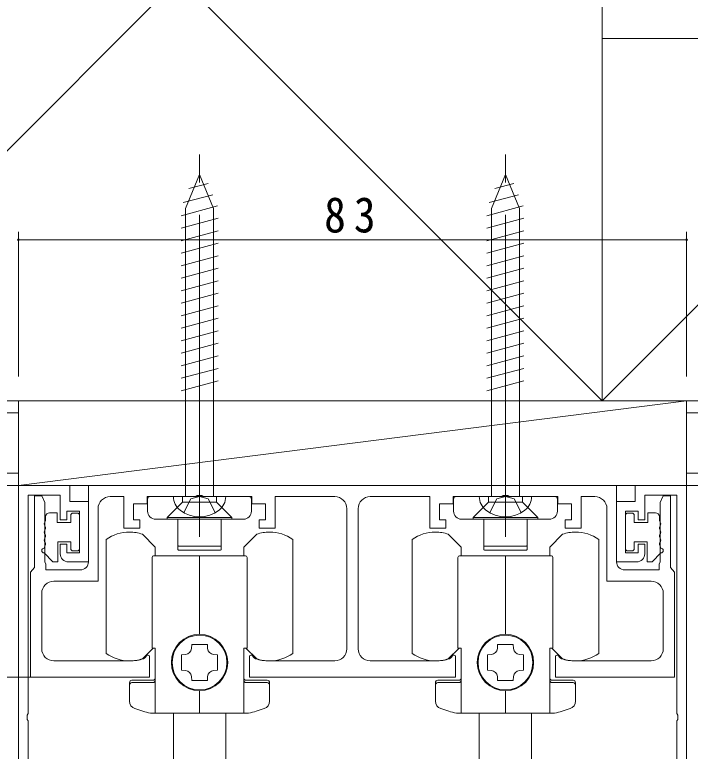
# Model space of a CAD drawing. Units: millimetres, scale not verified. Extents: x -497 to 493, y -796 to 797.
# Drawn here: x -344.6 to -260.6, y 565.6 to 657.1 of the extents above; entities that cross this region are included whole.
import ezdxf

# ---------------------------------------------------------------- set-up
doc = ezdxf.new("R2010")
doc.units = ezdxf.units.MM
doc.header["$LTSCALE"] = 4
doc.linetypes.add('USER1', pattern=[13, 10, -1, 1, -1])
doc.linetypes.add('USER3', pattern=[4, 3, -1])
for name, color, linetype, lineweight in [('0-3_YKK_D', 6, 'Continuous', 18), ('0-4_YKK_11', 7, 'Continuous', 18), ('0-7_YSS_K', 3, 'Continuous', 18), ('0-8_YKK_13', 4, 'Continuous', 18)]:
    doc.layers.add(name, color=color, linetype=linetype, lineweight=lineweight)
doc.styles.add('ＭＳ ゴシック', font='')
doc.styles.get('ＭＳ ゴシック').set_extended_font_data('MS Gothic')

msp = doc.modelspace()

# ---------------------------------------------------------------- linework, layer by layer
at = {"layer": '0-3_YKK_D'}
for p, q in [((-344.1, 612.151), (-344.1, 630.151)), ((-261.1, 612.151), (-261.1, 630.151)), ((-344.1, 629.151), (-261.1, 629.151)), ((-341.533, 574.851), (-367.1, 574.851))]:
    msp.add_line(p, q, dxfattribs=at)
for centre, start, end in [((-344.1, 629.151), 0, 180), ((-261.1, 629.151), 0, 180), ((-344.1, 629.151), 180, 0), ((-261.1, 629.151), 180, 0)]:
    msp.add_arc(centre, 0.106, start, end, dxfattribs=at)
at = {"layer": '0-4_YKK_11', "lineweight": 9}
for p, q in [((-344.1, 598.651), (-337.7, 598.651)), ((-344.1, 559.651), (-344.1, 598.651)), ((-337.7, 598.651), (-337.7, 596.651)), ((-335.4, 589.151), (-335.4, 598.651)), ((-335.4, 598.651), (-269.8, 598.651)), ((-269.8, 598.651), (-269.8, 589.151)), ((-267.5, 598.651), (-267.5, 596.651)), ((-261.1, 598.651), (-267.5, 598.651)), ((-261.1, 559.651), (-261.1, 598.651)), ((-342.9, 597.451), (-342.9, 570.31)), ((-338.9, 597.451), (-342.9, 597.451)), ((-342.1, 597.351), (-341.2, 597.351)), ((-342.1, 588.443), (-342.1, 597.351)), ((-341.2, 597.351), (-340.81, 596.539)), ((-338.9, 594.351), (-338.9, 597.451)), ((-331, 597.251), (-332.7, 597.251)), ((-331, 593.351), (-331, 597.251)), ((-328.1, 597.251), (-328.1, 596.351)), ((-322.058, 597.251), (-328.1, 597.251)), ((-321.875, 597.371), (-322.058, 597.251)), ((-321.325, 597.371), (-321.875, 597.371)), ((-321.142, 597.251), (-321.325, 597.371)), ((-315.1, 597.251), (-321.142, 597.251)), ((-315.1, 596.351), (-315.1, 597.251)), ((-312.2, 597.251), (-312.2, 593.351)), ((-304.8, 597.251), (-312.2, 597.251)), ((-293, 597.251), (-300.4, 597.251)), ((-293, 593.351), (-293, 597.251)), ((-290.1, 597.251), (-290.1, 596.351)), ((-284.058, 597.251), (-290.1, 597.251)), ((-283.875, 597.371), (-284.058, 597.251)), ((-283.325, 597.371), (-283.875, 597.371)), ((-283.142, 597.251), (-283.325, 597.371)), ((-277.1, 597.251), (-283.142, 597.251)), ((-277.1, 596.351), (-277.1, 597.251)), ((-274.2, 597.251), (-274.2, 593.351)), ((-272.5, 597.251), (-274.2, 597.251)), ((-266.3, 597.451), (-262.3, 597.451)), ((-266.3, 594.351), (-266.3, 597.451)), ((-264.39, 596.539), (-264, 597.351)), ((-264, 597.351), (-263.1, 597.351)), ((-263.1, 597.351), (-263.1, 588.443)), ((-262.3, 597.451), (-262.3, 570.31)), ((-340.81, 596.539), (-340.81, 596.164)), ((-337.7, 596.651), (-335.4, 596.651)), ((-335.4, 596.651), (-335.4, 589.151)), ((-329.8, 596.351), (-329.8, 594.351)), ((-328.1, 596.351), (-329.8, 596.351)), ((-313.4, 596.351), (-315.1, 596.351)), ((-313.4, 594.351), (-313.4, 596.351)), ((-291.8, 596.351), (-291.8, 594.351)), ((-290.1, 596.351), (-291.8, 596.351)), ((-275.4, 596.351), (-277.1, 596.351)), ((-275.4, 594.351), (-275.4, 596.351)), ((-269.8, 596.651), (-269.8, 589.151)), ((-267.5, 596.651), (-269.8, 596.651)), ((-264.39, 596.164), (-264.39, 596.539)), ((-340.81, 596.164), (-340.81, 595.539)), ((-340.81, 595.539), (-340.81, 595.164)), ((-338.1, 595.451), (-338.1, 594.351)), ((-336.5, 595.451), (-338.1, 595.451)), ((-336.5, 590.251), (-336.5, 595.451)), ((-334.2, 595.751), (-334.2, 586.751)), ((-303.3, 578.351), (-303.3, 595.751)), ((-301.9, 595.751), (-301.9, 578.351)), ((-271, 586.751), (-271, 595.751)), ((-268.7, 595.451), (-267.1, 595.451)), ((-268.7, 590.251), (-268.7, 595.451)), ((-267.1, 595.451), (-267.1, 594.351)), ((-264.39, 595.539), (-264.39, 596.164)), ((-264.39, 595.164), (-264.39, 595.539)), ((-340.81, 595.164), (-340.81, 594.539)), ((-340.81, 594.539), (-340.81, 594.164)), ((-264.39, 594.539), (-264.39, 595.164)), ((-264.39, 594.164), (-264.39, 594.539)), ((-340.81, 594.164), (-340.81, 593.539)), ((-338.1, 594.351), (-338.9, 594.351)), ((-329.8, 594.351), (-329, 594.351)), ((-329, 594.351), (-329, 593.351)), ((-314.2, 594.351), (-313.4, 594.351)), ((-314.2, 593.351), (-314.2, 594.351)), ((-291.8, 594.351), (-291, 594.351)), ((-291, 594.351), (-291, 593.351)), ((-276.2, 594.351), (-275.4, 594.351)), ((-276.2, 593.351), (-276.2, 594.351)), ((-267.1, 594.351), (-266.3, 594.351)), ((-264.39, 593.539), (-264.39, 594.164)), ((-340.81, 593.539), (-340.81, 593.164)), ((-340.81, 593.164), (-340.81, 592.539)), ((-329, 593.351), (-331, 593.351)), ((-312.2, 593.351), (-314.2, 593.351)), ((-291, 593.351), (-293, 593.351)), ((-274.2, 593.351), (-276.2, 593.351)), ((-264.39, 593.164), (-264.39, 593.539)), ((-264.39, 592.539), (-264.39, 593.164)), ((-340.81, 592.539), (-340.81, 592.164)), ((-340.81, 592.164), (-340.81, 591.539)), ((-264.39, 592.164), (-264.39, 592.539)), ((-264.39, 591.539), (-264.39, 592.164)), ((-340.81, 591.539), (-340.81, 591.164)), ((-340.81, 591.164), (-340.81, 590.539)), ((-338.9, 591.351), (-338.1, 591.351)), ((-338.9, 590.151), (-338.9, 591.351)), ((-338.1, 591.351), (-338.1, 590.251)), ((-267.1, 591.351), (-267.1, 590.251)), ((-266.3, 591.351), (-267.1, 591.351)), ((-266.3, 590.151), (-266.3, 591.351)), ((-264.39, 591.164), (-264.39, 591.539)), ((-264.39, 590.539), (-264.39, 591.164)), ((-340.81, 590.539), (-340.81, 590.164)), ((-340.81, 590.164), (-340.81, 589.539)), ((-338.1, 590.251), (-336.5, 590.251)), ((-267.1, 590.251), (-268.7, 590.251)), ((-264.39, 590.164), (-264.39, 590.539)), ((-264.39, 589.539), (-264.39, 590.164)), ((-340.81, 589.539), (-340.81, 589.164)), ((-340.81, 589.164), (-340.7, 588.851)), ((-335.4, 589.151), (-337.9, 589.151)), ((-269.8, 589.151), (-267.3, 589.151)), ((-264.5, 588.851), (-264.39, 589.164)), ((-264.39, 589.164), (-264.39, 589.539)), ((-342.6, 587.851), (-342.35, 588.147)), ((-342.35, 588.147), (-342.1, 588.443)), ((-340.7, 588.851), (-340.7, 588.151)), ((-340.7, 588.151), (-336.4, 588.151)), ((-268.8, 588.151), (-264.5, 588.151)), ((-264.5, 588.151), (-264.5, 588.851)), ((-263.1, 588.443), (-262.85, 588.147)), ((-262.85, 588.147), (-262.6, 587.851)), ((-342.6, 574.851), (-342.6, 587.851)), ((-262.6, 587.851), (-262.6, 574.851)), ((-334.2, 586.751), (-339.7, 586.751)), ((-265.5, 586.751), (-271, 586.751)), ((-341.2, 585.251), (-341.2, 578.351)), ((-264, 578.351), (-264, 585.251)), ((-328.565, 577.116), (-328.445, 577.189)), ((-328.445, 577.189), (-328.047, 577.587)), ((-328.047, 577.587), (-327.8, 577.485)), ((-327.8, 577.485), (-327.8, 574.851)), ((-315.4, 577.485), (-315.153, 577.587)), ((-315.4, 574.851), (-315.4, 577.485)), ((-315.153, 577.587), (-314.755, 577.189)), ((-314.755, 577.189), (-314.635, 577.116)), ((-290.565, 577.116), (-290.445, 577.189)), ((-290.445, 577.189), (-290.047, 577.587)), ((-290.047, 577.587), (-289.8, 577.485)), ((-289.8, 577.485), (-289.8, 574.851)), ((-277.4, 577.485), (-277.153, 577.587)), ((-277.4, 574.851), (-277.4, 577.485)), ((-277.153, 577.587), (-276.755, 577.189)), ((-276.755, 577.189), (-276.635, 577.116)), ((-339.7, 576.851), (-330.25, 576.851)), ((-312.95, 576.851), (-304.8, 576.851)), ((-300.4, 576.851), (-292.25, 576.851)), ((-274.95, 576.851), (-265.5, 576.851)), ((-327.8, 574.851), (-342.6, 574.851)), ((-289.8, 574.851), (-315.4, 574.851)), ((-262.6, 574.851), (-277.4, 574.851)), ((-342.9, 570.31), (-343.02, 570.126)), ((-343.02, 570.126), (-343.02, 569.576)), ((-262.3, 570.31), (-262.18, 570.126)), ((-262.18, 570.126), (-262.18, 569.576)), ((-343.02, 569.576), (-342.9, 569.393)), ((-342.9, 569.393), (-342.9, 559.651)), ((-262.18, 569.576), (-262.3, 569.393)), ((-262.3, 569.393), (-262.3, 559.651))]:
    msp.add_line(p, q, dxfattribs=at)
for centre, radius, start, end in [((-332.7, 595.751), 1.5, 90.00001, 179.99999), ((-304.8, 595.751), 1.5, 0.00001, 89.99999), ((-300.4, 595.751), 1.5, 90.00001, 179.99999), ((-272.5, 595.751), 1.5, 0.00001, 89.99999), ((-337.9, 590.151), 1, 180.00001, 269.99999), ((-267.3, 590.151), 1, 270.00001, 359.99999), ((-336.4, 589.151), 1, 270.00001, 359.99999), ((-268.8, 589.151), 1, 180.00001, 269.99999), ((-339.7, 585.251), 1.5, 90.00001, 179.99999), ((-265.5, 585.251), 1.5, 0.00001, 89.99999), ((-339.7, 578.351), 1.5, 180.00001, 269.99999), ((-304.8, 578.351), 1.5, 270.00001, 359.99999), ((-300.4, 578.351), 1.5, 180.00001, 269.99999), ((-265.5, 578.351), 1.5, 270.00001, 359.99999), ((-330.25, 582.351), 5.5, 270, 287.83761), ((-312.95, 582.351), 5.5, 252.16239, 270), ((-292.25, 582.351), 5.5, 270, 287.83761), ((-274.95, 582.351), 5.5, 252.16239, 270)]:
    msp.add_arc(centre, radius, start, end, dxfattribs=at)
at = {"layer": '0-7_YSS_K'}
for p, q in [((-306.6, 679.151), (-376.6, 609.151)), ((-341.6, 679.151), (-271.6, 609.151)), ((-226.6, 654.151), (-271.6, 609.151)), ((-344.1, 598.651), (-261.1, 609.151)), ((-344.1, 607.651), (-441.6, 607.651)), ((-191.766, 607.651), (-261.1, 607.651)), ((-441.6, 600.151), (-344.1, 600.151)), ((-261.1, 600.151), (-191.766, 600.151))]:
    msp.add_line(p, q, dxfattribs=at)
at = {"layer": '0-7_YSS_K', "color": 7, "lineweight": 9}
for p, q in [((-271.6, 609.151), (-271.6, 679.151)), ((-271.6, 654.151), (-271.6, 609.151)), ((-226.6, 654.151), (-271.6, 654.151)), ((-441.6, 609.151), (-344.1, 609.151)), ((-376.6, 609.151), (-271.6, 609.151)), ((-344.1, 598.651), (-344.1, 609.151)), ((-344.1, 609.151), (-261.1, 609.151)), ((-344.1, 598.651), (-344.1, 609.151)), ((-226.6, 609.151), (-271.6, 609.151)), ((-261.1, 609.151), (-191.766, 609.151)), ((-261.1, 598.651), (-261.1, 609.151)), ((-261.1, 598.651), (-261.1, 609.151)), ((-441.6, 598.651), (-344.1, 598.651)), ((-344.1, 598.651), (-261.1, 598.651)), ((-261.1, 598.651), (-191.71, 598.651))]:
    msp.add_line(p, q, dxfattribs=at)
msp.add_lwpolyline([(-355.1, 609.151), (-250.1, 609.151), (-205.1, 609.151)], dxfattribs=at)
at = {"layer": '0-8_YKK_13', "linetype": 'USER1'}
for p, q in [((-321.6, 592.251), (-321.6, 639.751)), ((-283.6, 592.251), (-283.6, 639.751))]:
    msp.add_line(p, q, dxfattribs=at)
at = {"layer": '0-8_YKK_13'}
for p, q in [((-321.6, 637.251), (-323.35, 633.027)), ((-321.6, 637.251), (-319.85, 633.027)), ((-321.6, 637.251), (-319.85, 633.027)), ((-283.6, 637.251), (-285.35, 633.027)), ((-283.6, 637.251), (-281.85, 633.027)), ((-283.6, 637.251), (-281.85, 633.027)), ((-322.919, 635.505), (-320.545, 636.141)), ((-284.919, 635.505), (-282.545, 636.141)), ((-323.642, 633.758), (-319.966, 634.743)), ((-285.642, 633.758), (-281.966, 634.743)), ((-323.9, 632.136), (-319.387, 633.345)), ((-323.35, 597.251), (-323.35, 633.027)), ((-319.85, 597.251), (-319.85, 633.027)), ((-285.9, 632.136), (-281.387, 633.345)), ((-285.35, 597.251), (-285.35, 633.027)), ((-281.85, 597.251), (-281.85, 633.027)), ((-323.9, 630.583), (-319.3, 631.816)), ((-285.9, 630.583), (-281.3, 631.816)), ((-323.9, 629.03), (-319.3, 630.263)), ((-285.9, 629.03), (-281.3, 630.263)), ((-323.9, 627.477), (-319.3, 628.71)), ((-285.9, 627.477), (-281.3, 628.71)), ((-323.9, 625.924), (-319.3, 627.157)), ((-285.9, 625.924), (-281.3, 627.157)), ((-323.9, 624.371), (-319.3, 625.604)), ((-285.9, 624.371), (-281.3, 625.604)), ((-323.9, 622.818), (-319.3, 624.051)), ((-285.9, 622.818), (-281.3, 624.051)), ((-323.9, 621.266), (-319.3, 622.498)), ((-285.9, 621.266), (-281.3, 622.498)), ((-323.9, 619.713), (-319.3, 620.945)), ((-285.9, 619.713), (-281.3, 620.945)), ((-323.9, 618.16), (-319.3, 619.392)), ((-285.9, 618.16), (-281.3, 619.392)), ((-323.9, 616.607), (-319.3, 617.839)), ((-285.9, 616.607), (-281.3, 617.839)), ((-323.9, 615.054), (-319.3, 616.286)), ((-285.9, 615.054), (-281.3, 616.286)), ((-323.9, 613.501), (-319.3, 614.734)), ((-285.9, 613.501), (-281.3, 614.734)), ((-323.9, 611.948), (-319.3, 613.181)), ((-285.9, 611.948), (-281.3, 613.181)), ((-323.9, 610.395), (-319.3, 611.628)), ((-285.9, 610.395), (-281.3, 611.628)), ((-327.75, 597.251), (-315.45, 597.251)), ((-318.35, 597.251), (-324.85, 597.251)), ((-323.7, 597.251), (-323.7, 596.551)), ((-319.5, 597.251), (-319.5, 596.551)), ((-289.75, 597.251), (-277.45, 597.251)), ((-280.35, 597.251), (-286.85, 597.251)), ((-285.7, 597.251), (-285.7, 596.551)), ((-281.5, 597.251), (-281.5, 596.551)), ((-328.05, 595.451), (-328.05, 596.951)), ((-325.6, 594.651), (-323.7, 596.551)), ((-319.5, 596.551), (-323.7, 596.551)), ((-317.6, 594.651), (-319.5, 596.551)), ((-315.15, 596.951), (-315.15, 595.451)), ((-290.05, 595.451), (-290.05, 596.951)), ((-287.6, 594.651), (-285.7, 596.551)), ((-281.5, 596.551), (-285.7, 596.551)), ((-279.6, 594.651), (-281.5, 596.551)), ((-277.15, 596.951), (-277.15, 595.451)), ((-340.724, 594.353), (-340.724, 594.751)), ((-340.224, 595.251), (-339.3, 595.251)), ((-339.3, 595.251), (-339.3, 594.051)), ((-337.6, 594.051), (-337.6, 594.901)), ((-337.3, 595.201), (-336.8, 595.201)), ((-336.5, 594.901), (-336.5, 590.801)), ((-317.6, 594.651), (-317.6, 594.451)), ((-279.6, 594.651), (-279.6, 594.451)), ((-268.7, 594.901), (-268.7, 590.801)), ((-267.9, 595.201), (-268.4, 595.201)), ((-267.6, 594.051), (-267.6, 594.901)), ((-265.9, 595.251), (-265.9, 594.051)), ((-264.975, 595.251), (-265.9, 595.251)), ((-264.475, 594.353), (-264.475, 594.751)), ((-339.3, 594.051), (-337.6, 594.051)), ((-316.15, 594.451), (-327.05, 594.451)), ((-324.3, 594.451), (-324.3, 591.201)), ((-318.9, 594.451), (-318.9, 591.201)), ((-278.15, 594.451), (-289.05, 594.451)), ((-286.3, 594.451), (-286.3, 591.201)), ((-280.9, 594.451), (-280.9, 591.201)), ((-265.9, 594.051), (-267.6, 594.051)), ((-333.2, 577.778), (-333.2, 591.925)), ((-327.1, 590.989), (-328.7, 592.589)), ((-314.5, 592.589), (-316.1, 590.989)), ((-310, 591.925), (-310, 577.778)), ((-295.2, 577.778), (-295.2, 591.925)), ((-289.1, 590.989), (-290.7, 592.589)), ((-276.5, 592.589), (-278.1, 590.989)), ((-272, 591.925), (-272, 577.778)), ((-339.2, 591.651), (-339.2, 589.153)), ((-337.6, 591.651), (-339.2, 591.651)), ((-337.6, 590.801), (-337.6, 591.651)), ((-327.1, 589.901), (-327.1, 590.989)), ((-324.3, 591.201), (-324.3, 590.701)), ((-319, 591.101), (-324.2, 591.101)), ((-318.9, 591.201), (-318.9, 590.701)), ((-316.1, 590.989), (-316.1, 589.901)), ((-289.1, 589.901), (-289.1, 590.989)), ((-286.3, 591.201), (-286.3, 590.701)), ((-281, 591.101), (-286.2, 591.101)), ((-280.9, 591.201), (-280.9, 590.701)), ((-278.1, 590.989), (-278.1, 589.901)), ((-267.6, 591.651), (-266, 591.651)), ((-267.6, 590.801), (-267.6, 591.651)), ((-266, 591.651), (-266, 589.153)), ((-339.8, 589.153), (-340.9, 590.253)), ((-336.8, 590.501), (-337.3, 590.501)), ((-319, 590.601), (-324.2, 590.601)), ((-281, 590.601), (-286.2, 590.601)), ((-268.4, 590.501), (-267.9, 590.501)), ((-265.4, 589.153), (-264.3, 590.253)), ((-339.2, 589.153), (-339.8, 589.153)), ((-327.5, 578.451), (-327.5, 589.701)), ((-321.6, 589.901), (-327.3, 589.901)), ((-321.6, 589.901), (-321.6, 580.151)), ((-315.9, 589.901), (-321.6, 589.901)), ((-321.6, 580.151), (-321.6, 589.901)), ((-315.7, 589.701), (-315.7, 578.451)), ((-289.5, 578.451), (-289.5, 589.701)), ((-283.6, 589.901), (-289.3, 589.901)), ((-283.6, 589.901), (-283.6, 580.151)), ((-277.9, 589.901), (-283.6, 589.901)), ((-283.6, 580.151), (-283.6, 589.901)), ((-277.7, 589.701), (-277.7, 578.451)), ((-266, 589.153), (-265.4, 589.153)), ((-328.7, 577.114), (-327.363, 578.451)), ((-322.608, 578.397), (-322.57, 578.901)), ((-315.837, 578.451), (-314.5, 577.114)), ((-290.7, 577.114), (-289.363, 578.451)), ((-284.608, 578.397), (-284.57, 578.901)), ((-277.837, 578.451), (-276.5, 577.114)), ((-327.4, 574.451), (-330, 574.451)), ((-313.2, 574.451), (-315.8, 574.451)), ((-289.4, 574.451), (-292, 574.451)), ((-275.2, 574.451), (-277.8, 574.451)), ((-330.3, 571.87), (-330.3, 574.151)), ((-327.4, 574.151), (-330, 574.151)), ((-313.2, 574.151), (-315.8, 574.151)), ((-312.9, 574.151), (-312.9, 571.87)), ((-292.3, 571.87), (-292.3, 574.151)), ((-289.4, 574.151), (-292, 574.151)), ((-275.2, 574.151), (-277.8, 574.151)), ((-274.9, 574.151), (-274.9, 571.87)), ((-321.6, 573.151), (-321.6, 570.351)), ((-321.6, 570.351), (-321.6, 573.151)), ((-283.6, 573.151), (-283.6, 570.351)), ((-283.6, 570.351), (-283.6, 573.151)), ((-321.6, 570.351), (-327.678, 570.351)), ((-324.85, 564.517), (-324.85, 570.351)), ((-315.522, 570.351), (-321.6, 570.351)), ((-318.35, 564.517), (-318.35, 570.351)), ((-283.6, 570.351), (-289.678, 570.351)), ((-286.85, 564.517), (-286.85, 570.351)), ((-277.522, 570.351), (-283.6, 570.351)), ((-280.35, 564.517), (-280.35, 570.351))]:
    msp.add_line(p, q, dxfattribs=at)
at = {"layer": '0-8_YKK_13', "linetype": 'USER3'}
for p, q in [((-321.6, 597.251), (-322.692, 596.979)), ((-321.6, 597.251), (-320.508, 596.979)), ((-283.6, 597.251), (-284.692, 596.979)), ((-283.6, 597.251), (-282.508, 596.979)), ((-323.55, 595.259), (-322.692, 596.979)), ((-319.65, 595.259), (-320.508, 596.979)), ((-285.55, 595.259), (-284.692, 596.979)), ((-281.65, 595.259), (-282.508, 596.979))]:
    msp.add_line(p, q, dxfattribs=at)
at = {"layer": '0-8_YKK_13'}
for points in [[(-317.6, 594.651), (-325.6, 594.651), (-325.6, 594.451)], [(-279.6, 594.651), (-287.6, 594.651), (-287.6, 594.451)], [(-327.1, 570.351), (-327.1, 578.451), (-327.5, 578.451)], [(-322.57, 578.901), (-320.63, 578.901), (-320.592, 578.397)], [(-315.7, 578.451), (-316.1, 578.451), (-316.1, 570.351)], [(-289.1, 570.351), (-289.1, 578.451), (-289.5, 578.451)], [(-284.57, 578.901), (-282.63, 578.901), (-282.592, 578.397)], [(-277.7, 578.451), (-278.1, 578.451), (-278.1, 570.351)], [(-323.345, 575.643), (-323.85, 575.681), (-323.85, 577.621), (-323.345, 577.66)], [(-319.854, 577.66), (-319.35, 577.621), (-319.35, 575.681), (-319.854, 575.643)], [(-285.345, 575.643), (-285.85, 575.681), (-285.85, 577.621), (-285.345, 577.66)], [(-281.854, 577.66), (-281.35, 577.621), (-281.35, 575.681), (-281.854, 575.643)], [(-320.592, 574.906), (-320.63, 574.401), (-322.57, 574.401), (-322.608, 574.906)], [(-282.592, 574.906), (-282.63, 574.401), (-284.57, 574.401), (-284.608, 574.906)]]:
    msp.add_lwpolyline(points, dxfattribs=at)
for centre in [(-321.6, 576.651), (-283.6, 576.651)]:
    msp.add_circle(centre, 3.4, dxfattribs=at)
for centre, radius, start, end in [((-327.75, 596.951), 0.3, 90, 180), ((-322.75, 597.239), 2.1, 179.66112, 232.75083), ((-320.45, 597.239), 2.1, 307.24917, 0.33888), ((-315.45, 596.951), 0.3, 0, 90), ((-289.75, 596.951), 0.3, 90, 180), ((-284.75, 597.239), 2.1, 179.66112, 232.75083), ((-282.45, 597.239), 2.1, 307.24917, 0.33888), ((-277.45, 596.951), 0.3, 0, 90), ((-327.05, 595.451), 1, 180, 270), ((-321.6, 598.751), 4, 232.75083, 307.24917), ((-316.15, 595.451), 1, 270, 0), ((-289.05, 595.451), 1, 180, 270), ((-283.6, 598.751), 4, 232.75083, 307.24917), ((-278.15, 595.451), 1, 270, 0), ((-340.224, 594.751), 0.5, 90, 180), ((-337.3, 594.901), 0.3, 90, 180), ((-336.8, 594.901), 0.3, 0, 90), ((-268.4, 594.901), 0.3, 90, 180), ((-267.9, 594.901), 0.3, 0, 90), ((-264.975, 594.751), 0.5, 0, 90), ((-340.4, 593.853), 0.5, 141.31781, 218.68219), ((-341.024, 594.353), 0.3, 321.31781, 0), ((-264.175, 594.353), 0.3, 180, 218.68219), ((-264.8, 593.853), 0.5, 321.31781, 38.68219), ((-340.4, 592.853), 0.5, 141.31781, 218.68219), ((-341.024, 593.353), 0.3, 321.31781, 38.68219), ((-330.3, 587.851), 5, 90, 125.45054), ((-330.3, 587.851), 5, 71.33707, 90), ((-312.9, 587.851), 5, 90, 108.66293), ((-312.9, 587.851), 5, 54.54946, 90), ((-292.3, 587.851), 5, 90, 125.45054), ((-292.3, 587.851), 5, 71.33707, 90), ((-274.9, 587.851), 5, 90, 108.66293), ((-274.9, 587.851), 5, 54.54946, 90), ((-264.175, 593.353), 0.3, 141.31781, 218.68219), ((-264.8, 592.853), 0.5, 321.31781, 38.68219), ((-340.4, 591.853), 0.5, 141.31781, 218.68219), ((-341.024, 592.353), 0.3, 321.31781, 38.68219), ((-264.175, 592.353), 0.3, 141.31781, 218.68219), ((-264.8, 591.853), 0.5, 321.31781, 38.68219), ((-340.9, 590.553), 0.3, 90, 270), ((-340.4, 590.853), 0.5, 141.31781, 180), ((-341.024, 591.353), 0.3, 321.31781, 38.68219), ((-324.2, 591.201), 0.1, 180, 270), ((-319, 591.201), 0.1, 270, 0), ((-286.2, 591.201), 0.1, 180, 270), ((-281, 591.201), 0.1, 270, 0), ((-264.175, 591.353), 0.3, 141.31781, 218.68219), ((-264.8, 590.853), 0.5, 0, 38.68219), ((-264.3, 590.553), 0.3, 270, 90), ((-337.3, 590.801), 0.3, 180, 270), ((-336.8, 590.801), 0.3, 270, 0), ((-324.2, 590.701), 0.1, 180, 270), ((-319, 590.701), 0.1, 270, 0), ((-286.2, 590.701), 0.1, 180, 270), ((-281, 590.701), 0.1, 270, 0), ((-268.4, 590.801), 0.3, 180, 270), ((-267.9, 590.801), 0.3, 270, 0), ((-327.3, 589.701), 0.2, 90, 180), ((-315.9, 589.701), 0.2, 0, 90), ((-289.3, 589.701), 0.2, 90, 180), ((-277.9, 589.701), 0.2, 0, 90), ((-321.6, 576.651), 3.5, 90, 270), ((-321.6, 576.651), 3.5, 270, 90), ((-283.6, 576.651), 3.5, 90, 270), ((-283.6, 576.651), 3.5, 270, 90), ((-323.406, 578.457), 0.8, 274.33284, 355.66716), ((-319.794, 578.457), 0.8, 184.33284, 265.66716), ((-285.406, 578.457), 0.8, 274.33284, 355.66716), ((-281.794, 578.457), 0.8, 184.33284, 265.66716), ((-330.3, 581.851), 5, 234.54946, 270), ((-330.3, 581.851), 5, 270, 288.66292), ((-312.9, 581.851), 5, 251.33707, 270), ((-312.9, 581.851), 5, 270, 305.45054), ((-292.3, 581.851), 5, 234.54946, 270), ((-292.3, 581.851), 5, 270, 288.66292), ((-274.9, 581.851), 5, 251.33707, 270), ((-274.9, 581.851), 5, 270, 305.45054), ((-323.406, 574.846), 0.8, 4.33284, 85.66716), ((-319.794, 574.846), 0.8, 94.33284, 175.66716), ((-285.406, 574.846), 0.8, 4.33284, 85.66716), ((-281.794, 574.846), 0.8, 94.33284, 175.66716), ((-330, 574.151), 0.3, 90, 180), ((-327.4, 574.751), 0.3, 270, 0), ((-327.4, 574.451), 0.3, 270, 0), ((-315.8, 574.751), 0.3, 180, 270), ((-315.8, 574.451), 0.3, 180, 270), ((-313.2, 574.151), 0.3, 0, 90), ((-292, 574.151), 0.3, 90, 180), ((-289.4, 574.751), 0.3, 270, 0), ((-289.4, 574.451), 0.3, 270, 0), ((-277.8, 574.751), 0.3, 180, 270), ((-277.8, 574.451), 0.3, 180, 270), ((-275.2, 574.151), 0.3, 0, 90), ((-330, 573.851), 0.3, 90, 180), ((-313.2, 573.851), 0.3, 0, 90), ((-292, 573.851), 0.3, 90, 180), ((-275.2, 573.851), 0.3, 0, 90), ((-329.3, 571.87), 1, 180, 251.28667), ((-313.9, 571.87), 1, 288.71333, 0), ((-291.3, 571.87), 1, 180, 251.28667), ((-275.9, 571.87), 1, 288.71333, 0), ((-321.6, 594.601), 25, 251.28667, 255.93013), ((-321.6, 594.601), 25, 284.06987, 288.71333), ((-283.6, 594.601), 25, 251.28667, 255.93013), ((-283.6, 594.601), 25, 284.06987, 288.71333)]:
    msp.add_arc(centre, radius, start, end, dxfattribs=at)

# ---------------------------------------------------------------- texts
at = {"layer": '0-3_YKK_D', "color": 7, "insert": (-306.12, 629.985), "char_height": 4.399, "attachment_point": 7, "style": 'ＭＳ ゴシック'}
msp.add_mtext('\\T1.37;\\W0.9;83', dxfattribs=at)

doc.saveas('drawing.dxf')
